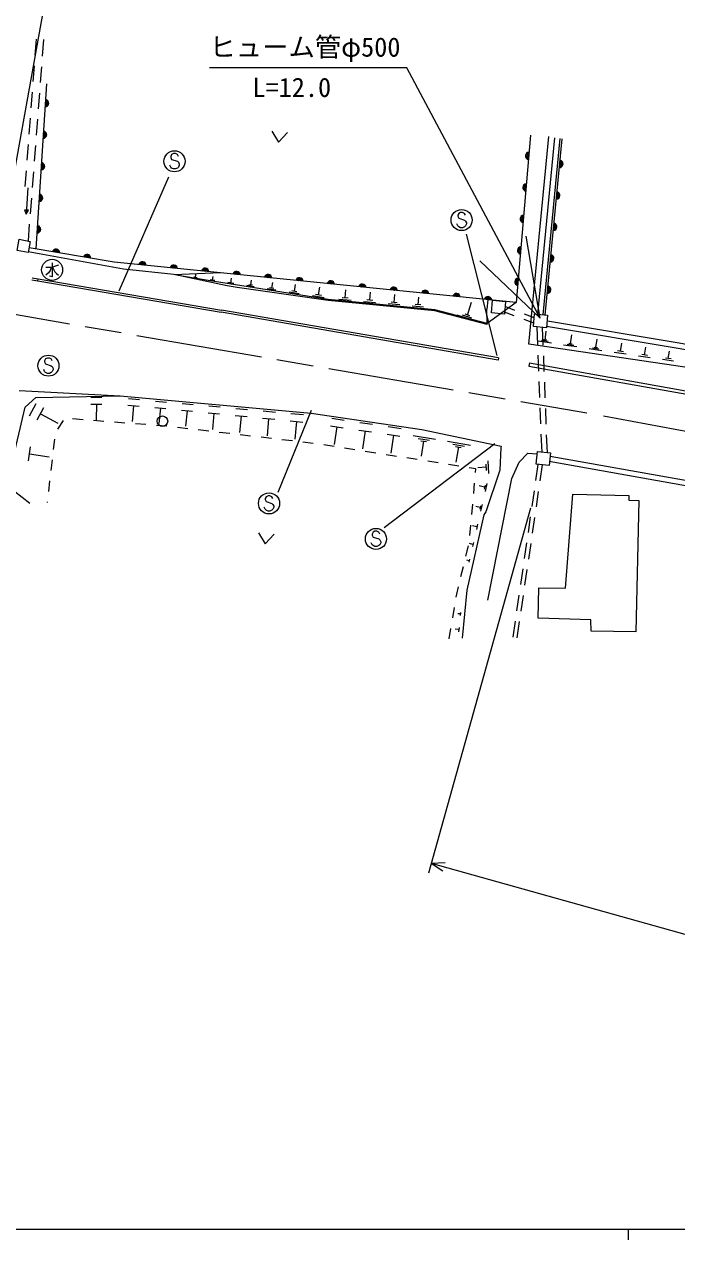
# Model space of a CAD drawing. Units: millimetres, scale not verified. Extents: x 40000 to 680000, y 20000 to 380000.
# Drawn here: x 410627 to 472616, y 204000 to 319395 of the extents above; entities that cross this region are included whole.
import ezdxf
from ezdxf.enums import TextEntityAlignment as Align

# ---------------------------------------------------------------- set-up
doc = ezdxf.new("R2010")
doc.units = ezdxf.units.MM
doc.header["$LTSCALE"] = 1000
doc.linetypes.add('CHAIN', pattern=[18.5, 12, -1.5, 3.5, -1.5])
for name, color, linetype, lineweight in [('M-BGD', 7, 'Continuous', 13), ('M-BMK', 2, 'CHAIN', 13), ('M-STR-HTXT', 7, 'Continuous', 13), ('M-TTL-BAND', 7, 'Continuous', 13)]:
    doc.layers.add(name, color=color, linetype=linetype, lineweight=lineweight)
doc.styles.add('ＭＳ ゴシック', font='')
doc.styles.get('ＭＳ ゴシック').set_extended_font_data('MS Gothic')

msp = doc.modelspace()

# ---------------------------------------------------------------- linework, layer by layer
at = {"layer": 'M-BGD'}
for p, q in [((411750, 317997), (411632, 316453)), ((412448, 317943), (412327, 316361)), ((411556, 315456), (411441, 313960)), ((412251, 315364), (412136, 313868)), ((411365, 312963), (411250, 311467)), ((411768, 298071), (412762, 313757)), ((412060, 312871), (411945, 311376)), ((411174, 310470), (411059, 308975)), ((411869, 310379), (411755, 308883)), ((434136, 309256), (434796, 308194)), ((434796, 308194), (435631, 309124)), ((461001, 308603), (459384, 291861)), ((461499, 308555), (459881, 291813)), ((460128, 291789), (461745, 308531)), ((410983, 307977), (410869, 306482)), ((411678, 307886), (411564, 306390)), ((424628, 307024), (424537, 306842)), ((424810, 307115), (424628, 307024)), ((424992, 307115), (424810, 307115)), ((425173, 307024), (424992, 307115)), ((425264, 306842), (425173, 307024)), ((424537, 305842), (424446, 306024)), ((424537, 306842), (424537, 306751)), ((424537, 306751), (424628, 306570)), ((424628, 305751), (424537, 305842)), ((424628, 306570), (425173, 306388)), ((425173, 306388), (425264, 306297)), ((425264, 305842), (425173, 305751)), ((425264, 306297), (425355, 306115)), ((425355, 306024), (425264, 305842)), ((425355, 306115), (425355, 306024)), ((410792, 305485), (410678, 303989)), ((411487, 305393), (411373, 303898)), ((419657, 294082), (424376, 304925)), ((424810, 305660), (424628, 305751)), ((424992, 305660), (424810, 305660)), ((425173, 305751), (424992, 305660)), ((410963, 303865), (410817, 301370)), ((411297, 302900), (411182, 301405)), ((411026, 301733), (410652, 301755)), ((410652, 301755), (410817, 301370)), ((410817, 301370), (411026, 301733)), ((451906, 301446), (451815, 301264)), ((451815, 301264), (451815, 301173)), ((452088, 301537), (451906, 301446)), ((452270, 301537), (452088, 301537)), ((452452, 301446), (452270, 301537)), ((452543, 301264), (452452, 301446)), ((411106, 300408), (410985, 298826)), ((451815, 300264), (451724, 300446)), ((451815, 301173), (451906, 300991)), ((451906, 300173), (451815, 300264)), ((451906, 300991), (452452, 300810)), ((452088, 300082), (451906, 300173)), ((452270, 300082), (452088, 300082)), ((452452, 300173), (452270, 300082)), ((452452, 300810), (452543, 300719)), ((452543, 300264), (452452, 300173)), ((452543, 300719), (452633, 300537)), ((452633, 300446), (452543, 300264)), ((452633, 300537), (452633, 300446)), ((455551, 287937), (452629, 299460)), ((413272, 296734), (413272, 295434)), ((412672, 296334), (413172, 296334)), ((412922, 295784), (412672, 295584)), ((413072, 296034), (412922, 295784)), ((413272, 295434), (413022, 295484)), ((413172, 296334), (413072, 296034)), ((413872, 296534), (413322, 296334)), ((413322, 296334), (413522, 295884)), ((413522, 295884), (413672, 295734)), ((413672, 295734), (413872, 295584)), ((429266, 295797), (424881, 295618)), ((426893, 295355), (426936, 295630)), ((428517, 295100), (428574, 295465)), ((411331, 295136), (411926, 295033)), ((411365, 295333), (411960, 295230)), ((411926, 295033), (411960, 295230)), ((411926, 295033), (429324, 292052)), ((411960, 295230), (429357, 292249)), ((427058, 295329), (426728, 295381)), ((428736, 295065), (428297, 295134)), ((430535, 294783), (429980, 294870)), ((430257, 294826), (430330, 295289)), ((432462, 294479), (431782, 294586)), ((432310, 294619), (431970, 294673)), ((432140, 294646), (432211, 295099)), ((434527, 294155), (433714, 294283)), ((434345, 294322), (433939, 294386)), ((434142, 294354), (434227, 294896)), ((436287, 294041), (436387, 294679)), ((438586, 293706), (438703, 294446)), ((436740, 293807), (435784, 293957)), ((436526, 294004), (436048, 294079)), ((439112, 293434), (438002, 293608)), ((438864, 293662), (438309, 293750)), ((441684, 293163), (440509, 293269)), ((441407, 293385), (440820, 293438)), ((441114, 293412), (441184, 294195)), ((443740, 293171), (443167, 293222)), ((443453, 293196), (443522, 293960)), ((445764, 292984), (445830, 293727)), ((448045, 292774), (448110, 293498)), ((454680, 293238), (454582, 292356)), ((455659, 287521), (429324, 292052)), ((455693, 287718), (429357, 292249)), ((444009, 292954), (442864, 293057)), ((446305, 292748), (445189, 292848)), ((446042, 292959), (445485, 293009)), ((448571, 292544), (447485, 292641)), ((448316, 292749), (447773, 292798)), ((452748, 291793), (453123, 293001)), ((454617, 290995), (454582, 292356)), ((457176, 291722), (456258, 292072)), ((457228, 292237), (456310, 292587)), ((453560, 291209), (451748, 291772)), ((453154, 291501), (452248, 291782)), ((452974, 291722), (452521, 291863)), ((454592, 290898), (454617, 290995)), ((459028, 291016), (458110, 291366)), ((459080, 291531), (458162, 291881)), ((459333, 290665), (459398, 288971)), ((459841, 290614), (459906, 288920)), ((460104, 289420), (460228, 290261)), ((462535, 289061), (462659, 289902)), ((460704, 289117), (459442, 289303)), ((460404, 289268), (459773, 289361)), ((460262, 289397), (459946, 289443)), ((463134, 288758), (461873, 288944)), ((462835, 288909), (462204, 289003)), ((462692, 289038), (462377, 289085)), ((465506, 288408), (464296, 288586)), ((465218, 288553), (464613, 288643)), ((465082, 288676), (464779, 288721)), ((464930, 288699), (465049, 289505)), ((467275, 288344), (467389, 289117)), ((469570, 287997), (469679, 288736)), ((412650, 287619), (412559, 287437)), ((412559, 287437), (412559, 287346)), ((412559, 287346), (412650, 287165)), ((412832, 287710), (412650, 287619)), ((413014, 287710), (412832, 287710)), ((413196, 287619), (413014, 287710)), ((413287, 287437), (413196, 287619)), ((455693, 287718), (455659, 287521)), ((459436, 287972), (459493, 286473)), ((459943, 287921), (460000, 286422)), ((467826, 288065), (466667, 288236)), ((467565, 288301), (466985, 288387)), ((470098, 287730), (468988, 287894)), ((469848, 287956), (469293, 288038)), ((472321, 287402), (471260, 287558)), ((472082, 287618), (471552, 287696)), ((471817, 287657), (471921, 288364)), ((412559, 286437), (412469, 286619)), ((412650, 286346), (412559, 286437)), ((412650, 287165), (413196, 286983)), ((412832, 286255), (412650, 286346)), ((413014, 286255), (412832, 286255)), ((413196, 286346), (413014, 286255)), ((413196, 286983), (413287, 286892)), ((413287, 286437), (413196, 286346)), ((413287, 286892), (413378, 286710)), ((413378, 286619), (413287, 286437)), ((413378, 286710), (413378, 286619)), ((458627, 287241), (458574, 286945)), ((459531, 285473), (459588, 283975)), ((460038, 285422), (460095, 283923)), ((416943, 283984), (418009, 283979)), ((411125, 282209), (411760, 283396)), ((411837, 281828), (412472, 283015)), ((416940, 283344), (418006, 283340)), ((417473, 283342), (417467, 281849)), ((420468, 283222), (421530, 283125)), ((420526, 283859), (421588, 283762)), ((420999, 283173), (420863, 281687)), ((423033, 282998), (424078, 282903)), ((423090, 283625), (424135, 283529)), ((423555, 282950), (423422, 281488)), ((425564, 282759), (426623, 282662)), ((425622, 283394), (426681, 283297)), ((428158, 283162), (429249, 283063)), ((430727, 282928), (431850, 282825)), ((459626, 282975), (459683, 281476)), ((460133, 282924), (460190, 281425)), ((412154, 282422), (413816, 281533)), ((414319, 281789), (413779, 280947)), ((416206, 281849), (415209, 281927)), ((418200, 281694), (417203, 281772)), ((420194, 281539), (419197, 281616)), ((426093, 282710), (425958, 281228)), ((428098, 282508), (429189, 282408)), ((428644, 282458), (428505, 280931)), ((430665, 282254), (431789, 282151)), ((431227, 282202), (431083, 280629)), ((433264, 281996), (434421, 281891)), ((433327, 282691), (434484, 282585)), ((433842, 281944), (433695, 280324)), ((437894, 282712), (434704, 274949)), ((435896, 281736), (437086, 281627)), ((435961, 282450), (437152, 282342)), ((436491, 281682), (436339, 280015)), ((439833, 281989), (441031, 281814)), ((442508, 281598), (443721, 281421)), ((422188, 281383), (421191, 281461)), ((424181, 281228), (423184, 281305)), ((426169, 281002), (425175, 281118)), ((428155, 280770), (427162, 280886)), ((430142, 280538), (429148, 280654)), ((432128, 280306), (431135, 280422)), ((439728, 281270), (440926, 281095)), ((440327, 281182), (440082, 279504)), ((442402, 280870), (443615, 280693)), ((443009, 280782), (442761, 279084)), ((445091, 280469), (446318, 280290)), ((445198, 281206), (446426, 281027)), ((459720, 280477), (459785, 278783)), ((460228, 280426), (460293, 278732)), ((411014, 277937), (411207, 279270)), ((413495, 280014), (413380, 279021)), ((434115, 280074), (433121, 280190)), ((436101, 279842), (435108, 279958)), ((438088, 279610), (437094, 279726)), ((440064, 279305), (439076, 279460)), ((455320, 279570), (444828, 271584)), ((445705, 280380), (445454, 278661)), ((447560, 280347), (449682, 279996)), ((448061, 280082), (449122, 279907)), ((448297, 279861), (448828, 279774)), ((448562, 279818), (448329, 278403)), ((450840, 279804), (453013, 279445)), ((451353, 279534), (452440, 279354)), ((451595, 279308), (452138, 279218)), ((451867, 279263), (451627, 277814)), ((411110, 278604), (412975, 278334)), ((442040, 278994), (441052, 279150)), ((444016, 278684), (443028, 278839)), ((445991, 278374), (445004, 278529)), ((447967, 278064), (446979, 278219)), ((413265, 278028), (413151, 277034)), ((449943, 277754), (448955, 277909)), ((451919, 277444), (450931, 277599)), ((453538, 277189), (452907, 277288)), ((453505, 276829), (453538, 277189)), ((454500, 277335), (453717, 277285)), ((454481, 277628), (454518, 277041)), ((454658, 277934), (454732, 276760)), ((459436, 277615), (459213, 276089)), ((459837, 277575), (459612, 276039)), ((413036, 276041), (412921, 275047)), ((453326, 274838), (453416, 275833)), ((454581, 275797), (454405, 275033)), ((409682, 275084), (411159, 273914)), ((454366, 275444), (453856, 275561)), ((454409, 275635), (454322, 275253)), ((459068, 275099), (458850, 273615)), ((459467, 275050), (459250, 273566)), ((412806, 274054), (412800, 273998)), ((433516, 273363), (433425, 273545)), ((433607, 274545), (433516, 274363)), ((433516, 274363), (433516, 274272)), ((433516, 274272), (433607, 274090)), ((433789, 274635), (433607, 274545)), ((433607, 274090), (434152, 273908)), ((433971, 274635), (433789, 274635)), ((434152, 274545), (433971, 274635)), ((434243, 274363), (434152, 274545)), ((434152, 273908), (434243, 273817)), ((434243, 273817), (434334, 273635)), ((434334, 273545), (434243, 273363)), ((434334, 273635), (434334, 273545)), ((453147, 272846), (453237, 273842)), ((453944, 273505), (453526, 273601)), ((453980, 273662), (453908, 273348)), ((454121, 273795), (453977, 273167)), ((433607, 273272), (433516, 273363)), ((433789, 273181), (433607, 273272)), ((433971, 273181), (433789, 273181)), ((434152, 273272), (433971, 273181)), ((434243, 273363), (434152, 273272)), ((458705, 272626), (458488, 271142)), ((459105, 272576), (458887, 271092)), ((443949, 271261), (443768, 271170)), ((444131, 271261), (443949, 271261)), ((444313, 271170), (444131, 271261)), ((452968, 270854), (453058, 271850)), ((453636, 271684), (453218, 271780)), ((453693, 271935), (453578, 271433)), ((432867, 271127), (433527, 270065)), ((433527, 270065), (434362, 270996)), ((443677, 269988), (443586, 270170)), ((443768, 271170), (443677, 270988)), ((443677, 270988), (443677, 270897)), ((443677, 270897), (443768, 270716)), ((443768, 270716), (444313, 270534)), ((444404, 270988), (444313, 271170)), ((444313, 270534), (444404, 270443)), ((444404, 270443), (444495, 270261)), ((444495, 270170), (444404, 269988)), ((444495, 270261), (444495, 270170)), ((453252, 270013), (452933, 270087)), ((453296, 270205), (453208, 269822)), ((458343, 270152), (458125, 268668)), ((458742, 270103), (458525, 268619)), ((443768, 269897), (443677, 269988)), ((443949, 269807), (443768, 269897)), ((444131, 269807), (443949, 269807)), ((444313, 269897), (444131, 269807)), ((444404, 269988), (444313, 269897)), ((452586, 268895), (452820, 269867)), ((452118, 266951), (452352, 267923)), ((452895, 268460), (452667, 268513)), ((452927, 268597), (452864, 268323)), ((457980, 267679), (457763, 266194)), ((458380, 267629), (458162, 266145)), ((451719, 265296), (451883, 265978)), ((451669, 265002), (451719, 265296)), ((457617, 265205), (457400, 263721)), ((458017, 265156), (457800, 263671)), ((451337, 263030), (451503, 264016)), ((452055, 263410), (451809, 263433)), ((452069, 263558), (452041, 263262)), ((451004, 261058), (451170, 262044)), ((451917, 261920), (451559, 261953)), ((451937, 262134), (451897, 261706)), ((457255, 262731), (457031, 261205)), ((457655, 262682), (457430, 261147))]:
    msp.add_line(p, q, dxfattribs=at)
for points in [[(458715, 308871), (457361, 292968), (419171, 296814), (411086, 298187)], [(528822, 291478), (525715, 275223), (487260, 284086), (473382, 286841), (458551, 289030), (460476, 308734)], [(454592, 290898), (449624, 292177), (439500, 293183), (430852, 294411), (429888, 294561), (424825, 295633), (420049, 296142), (411011, 297780)], [(457361, 292968), (454617, 290995), (449642, 292276), (439512, 293282), (428099, 295061), (425261, 295541)], [(485068, 286888), (472849, 289122), (460327, 291202)], [(484978, 286397), (472764, 288629), (460245, 290709)], [(458574, 286945), (475013, 284017), (485882, 281971), (492627, 280420), (499303, 278617), (506522, 276422), (513028, 274002), (517584, 272077), (523182, 269450)], [(458627, 287241), (475067, 284313), (485943, 282264), (492700, 280711), (499386, 278906), (506618, 276706), (513139, 274281), (517706, 272351), (523309, 269722)], [(407144, 274617), (409001, 275775), (410699, 283054), (411734, 283963), (419723, 284133)], [(410137, 284633), (419723, 284133), (437876, 282476), (448412, 280939), (455943, 279335), (455918, 279225), (455797, 277051), (454468, 273108), (454305, 272809), (452668, 265684), (452244, 261117)], [(454657, 264718), (456955, 276274), (457638, 277836), (458469, 278670), (459350, 278598)], [(460578, 278400), (488586, 273420), (492329, 270571), (496198, 269527), (503386, 268774), (503967, 269351), (515680, 264939), (524045, 261110), (525862, 259818)], [(460491, 277907), (488380, 272948), (492105, 270114), (496106, 269034), (503570, 268252), (504091, 268770), (515487, 264478), (523794, 260675), (526068, 259058)]]:
    msp.add_lwpolyline(points, dxfattribs=at)
for points in [[(409942, 297923), (410136, 298981), (411196, 298787), (411002, 297729)], [(455123, 293194), (456359, 293069), (456239, 291879), (455003, 292003)], [(459116, 291890), (460352, 291765), (460232, 290575), (458996, 290699)], [(459373, 278824), (460609, 278700), (460489, 277509), (459253, 277634)], [(469018, 274197), (468736, 261720), (464475, 261791), (464451, 262850), (459460, 263015), (459507, 265887), (462050, 265864), (462733, 274786), (468077, 274668), (468073, 274227)]]:
    msp.add_lwpolyline(points, close=True, dxfattribs=at)
for centre, radius in [((424901, 306388), 1000), ((452179, 300810), 1000), ((413272, 296084), 1000), ((412923, 286983), 1000), ((423756, 281706), 500), ((433880, 273908), 1000), ((444040, 270534), 1000)]:
    msp.add_circle(centre, radius, dxfattribs=at)
for centre, radius, start, end in [((412590, 311906), 354, 275.1747, 77.57988), ((412590, 311906), 283, 277.39874, 75.35584), ((412590, 311906), 212, 281.14507, 71.60951), ((412590, 311906), 142, 288.8568, 63.89778), ((412590, 311906), 100, 299.17446, 53.58012), ((412400, 308912), 354, 275.1747, 77.57988), ((412400, 308912), 283, 277.39874, 75.35584), ((412400, 308912), 212, 281.14507, 71.60951), ((412400, 308912), 142, 288.8568, 63.89778), ((412400, 308912), 100, 299.17446, 53.58012), ((458601, 306893), 354, 93.932, 256.33718), ((458601, 306893), 283, 96.15604, 254.11314), ((458601, 306893), 212, 99.90237, 250.36681), ((458601, 306893), 142, 107.6141, 242.65508), ((458601, 306893), 100, 117.93176, 232.33742), ((412211, 305918), 354, 275.1747, 77.57988), ((412211, 305918), 283, 277.39874, 75.35584), ((412211, 305918), 212, 281.14507, 71.60951), ((412211, 305918), 142, 288.8568, 63.89778), ((412211, 305918), 100, 299.17446, 53.58012), ((461460, 306137), 354, 273.27848, 75.68366), ((461460, 306137), 283, 275.50252, 73.45962), ((461460, 306137), 212, 279.24884, 69.71329), ((461460, 306137), 142, 286.96057, 62.00156), ((461460, 306137), 100, 297.27824, 51.6839), ((458347, 303904), 354, 93.932, 256.33718), ((458347, 303904), 283, 96.15604, 254.11314), ((458347, 303904), 212, 99.90237, 250.36681), ((458347, 303904), 142, 107.6141, 242.65508), ((458347, 303904), 100, 117.93176, 232.33742), ((461171, 303151), 354, 273.27848, 75.68366), ((412021, 302924), 354, 275.1747, 77.57988), ((412021, 302924), 283, 277.39874, 75.35584), ((412021, 302924), 212, 281.14507, 71.60951), ((412021, 302924), 142, 288.8568, 63.89778), ((412021, 302924), 100, 299.17446, 53.58012), ((461171, 303151), 283, 275.50252, 73.45962), ((461171, 303151), 212, 279.24884, 69.71329), ((461171, 303151), 142, 286.96057, 62.00156), ((461171, 303151), 100, 297.27824, 51.6839), ((458092, 300915), 354, 93.932, 256.33718), ((458092, 300915), 283, 96.15604, 254.11314), ((411832, 299930), 354, 275.1747, 77.57988), ((411832, 299930), 283, 277.39874, 75.35584), ((411832, 299930), 212, 281.14507, 71.60951), ((411832, 299930), 142, 288.8568, 63.89778), ((458092, 300915), 212, 99.90237, 250.36681), ((458092, 300915), 142, 107.6141, 242.65508), ((458092, 300915), 100, 117.93176, 232.33742), ((460883, 300165), 354, 273.27848, 75.68366), ((460883, 300165), 283, 275.50252, 73.45962), ((460883, 300165), 212, 279.24884, 69.71329), ((460883, 300165), 142, 286.96057, 62.00156), ((460883, 300165), 100, 297.27824, 51.6839), ((411832, 299930), 100, 299.17446, 53.58012), ((413641, 297698), 354, 359.15711, 161.56228), ((413641, 297698), 283, 1.38114, 159.33825), ((413641, 297698), 212, 5.12747, 155.59192), ((413641, 297698), 142, 12.8392, 147.88019), ((413641, 297698), 100, 23.15686, 137.56253), ((457838, 297926), 354, 93.932, 256.33718), ((457838, 297926), 283, 96.15604, 254.11314), ((457838, 297926), 212, 99.90237, 250.36681), ((457838, 297926), 142, 107.6141, 242.65508), ((457838, 297926), 100, 117.93176, 232.33742), ((416598, 297196), 354, 359.15711, 161.56228), ((416598, 297196), 283, 1.38114, 159.33825), ((416598, 297196), 212, 5.12747, 155.59192), ((416598, 297196), 142, 12.8392, 147.88019), ((416598, 297196), 100, 23.15686, 137.56253), ((421844, 296490), 354, 3.04787, 165.45305), ((421844, 296490), 283, 5.27191, 163.22901), ((421844, 296490), 212, 9.01824, 159.48269), ((421844, 296490), 142, 16.72997, 151.77096), ((421844, 296490), 100, 27.04763, 141.4533), ((460594, 297179), 354, 273.27848, 75.68366), ((460594, 297179), 283, 275.50252, 73.45962), ((460594, 297179), 212, 279.24884, 69.71329), ((460594, 297179), 142, 286.96057, 62.00156), ((460594, 297179), 100, 297.27824, 51.6839), ((424829, 296189), 354, 3.04787, 165.45305), ((424829, 296189), 283, 5.27191, 163.22901), ((424829, 296189), 212, 9.01824, 159.48269), ((424829, 296189), 142, 16.72997, 151.77096), ((424829, 296189), 100, 27.04763, 141.4533), ((427814, 295889), 354, 3.04787, 165.45305), ((427814, 295889), 283, 5.27191, 163.22901), ((427814, 295889), 212, 9.01824, 159.48269), ((427814, 295889), 142, 16.72997, 151.77096), ((427814, 295889), 100, 27.04763, 141.4533), ((430799, 295588), 354, 3.04787, 165.45305), ((430799, 295588), 283, 5.27191, 163.22901), ((430799, 295588), 212, 9.01824, 159.48269), ((430799, 295588), 142, 16.72997, 151.77096), ((430799, 295588), 100, 27.04763, 141.4533), ((433784, 295288), 354, 3.04787, 165.45305), ((433784, 295288), 283, 5.27191, 163.22901), ((433784, 295288), 212, 9.01824, 159.48269), ((433784, 295288), 142, 16.72997, 151.77096), ((433784, 295288), 100, 27.04763, 141.4533), ((436769, 294987), 354, 3.04787, 165.45305), ((436769, 294987), 283, 5.27191, 163.22901), ((436769, 294987), 212, 9.01824, 159.48269), ((436769, 294987), 142, 16.72997, 151.77096), ((436769, 294987), 100, 27.04763, 141.4533), ((439753, 294687), 354, 3.04787, 165.45305), ((439753, 294687), 283, 5.27191, 163.22901), ((439753, 294687), 212, 9.01824, 159.48269), ((439753, 294687), 142, 16.72997, 151.77096), ((439753, 294687), 100, 27.04763, 141.4533), ((442738, 294386), 354, 3.04787, 165.45305), ((442738, 294386), 283, 5.27191, 163.22901), ((442738, 294386), 212, 9.01824, 159.48269), ((442738, 294386), 142, 16.72997, 151.77096), ((442738, 294386), 100, 27.04763, 141.4533), ((445723, 294086), 354, 3.04787, 165.45305), ((445723, 294086), 283, 5.27191, 163.22901), ((445723, 294086), 212, 9.01824, 159.48269), ((457583, 294936), 354, 93.932, 256.33718), ((457583, 294936), 283, 96.15604, 254.11314), ((457583, 294936), 212, 99.90237, 250.36681), ((457583, 294936), 142, 107.6141, 242.65508), ((457583, 294936), 100, 117.93176, 232.33742), ((460305, 294193), 354, 273.27848, 75.68366), ((460305, 294193), 283, 275.50252, 73.45962), ((460305, 294193), 212, 279.24884, 69.71329), ((460305, 294193), 142, 286.96057, 62.00156), ((460305, 294193), 100, 297.27824, 51.6839), ((445723, 294086), 142, 16.72997, 151.77096), ((445723, 294086), 100, 27.04763, 141.4533), ((448708, 293785), 354, 3.04787, 165.45305), ((448708, 293785), 283, 5.27191, 163.22901), ((448708, 293785), 212, 9.01824, 159.48269), ((448708, 293785), 142, 16.72997, 151.77096), ((448708, 293785), 100, 27.04763, 141.4533), ((451693, 293485), 354, 3.04787, 165.45305), ((451693, 293485), 283, 5.27191, 163.22901), ((451693, 293485), 212, 9.01824, 159.48269), ((451693, 293485), 142, 16.72997, 151.77096), ((451693, 293485), 100, 27.04763, 141.4533), ((454678, 293184), 354, 3.04787, 165.45305), ((454678, 293184), 283, 5.27191, 163.22901), ((454678, 293184), 212, 9.01824, 159.48269), ((454678, 293184), 142, 16.72997, 151.77096), ((454678, 293184), 100, 27.04763, 141.4533)]:
    msp.add_arc(centre, radius, start, end, dxfattribs=at)
at = {"layer": 'M-BMK'}
for p, q in [((311931, 308677), (464073, 282512)), ((465648, 282230), (481147, 279357))]:
    msp.add_line(p, q, dxfattribs=at)
at = {"layer": 'M-STR-HTXT'}
for p, q in [((408831, 300616), (415032, 335090)), ((446981, 315272), (428231, 315272)), ((459629, 291493), (446981, 315272)), ((459629, 291493), (458314, 299288)), ((459629, 291493), (453900, 296940)), ((458720, 273463), (449024, 238793)), ((449293, 239756), (450609, 239820)), ((449293, 239756), (515412, 221265)), ((449293, 239756), (450385, 239018))]:
    msp.add_line(p, q, dxfattribs=at)
at = {"layer": 'M-TTL-BAND'}
for p, q in [((40000, 205000), (579000, 205000)), ((468000, 205000), (468000, 204000))]:
    msp.add_line(p, q, dxfattribs=at)

# ---------------------------------------------------------------- texts
at = {"layer": 'M-STR-HTXT', "style": 'ＭＳ ゴシック'}
msp.add_text('ヒューム管φ500', height=1833, dxfattribs=at).set_placement((428231, 315772), align=Align.BOTTOM_LEFT)
msp.add_text('L=12.0', height=1833, dxfattribs=at).set_placement((436042, 311945), align=Align.BOTTOM_CENTER)

doc.saveas('drawing.dxf')
